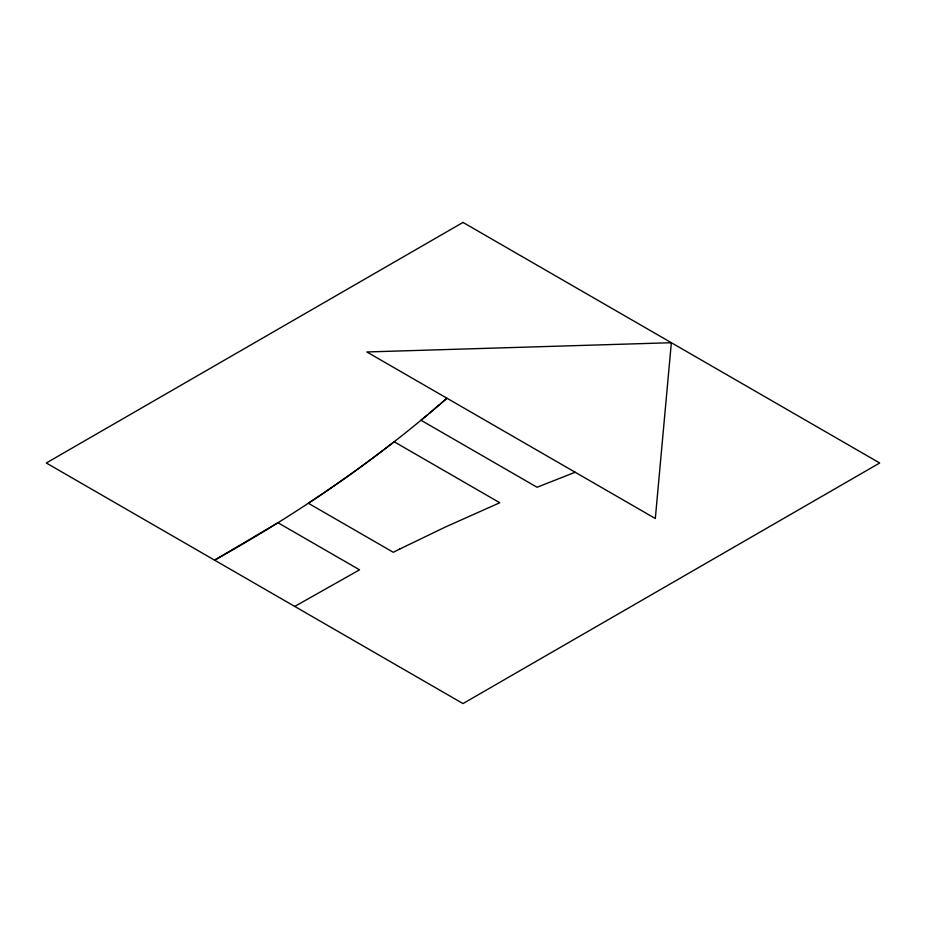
<?xml version="1.0" encoding="UTF-8"?>
<svg xmlns="http://www.w3.org/2000/svg" width="926" height="926" viewBox="0 0 926 926"><rect width="100%" height="100%" fill="white"/><g stroke="black" fill="none" stroke-linecap="round" stroke-linejoin="round"><path stroke-width="1.39" d="M440.568 403.782L446.969 398.226L429.213 413.424M438.959 405.16C369.798 464.435 294.04 515.747 214.577 560.161L277.962 522.727L359.554 569.826L294.723 606.426M427.58 414.79L421.006 420.254L537.045 487.25L575.185 472.248M671.35 342.713L655.319 518.514L366.835 351.961L671.35 342.713M463 222.425L46.3 463L463 703.575L879.7 463L463 222.425M399.708 549.06L393.284 552.29L308.335 503.246A1668.212 963.133 0 0 0 352.239 473.082A1690.263 975.865 0 0 0 394.163 441.76L499.785 502.749L445.545 526.952L399.708 549.06"/></g></svg>
